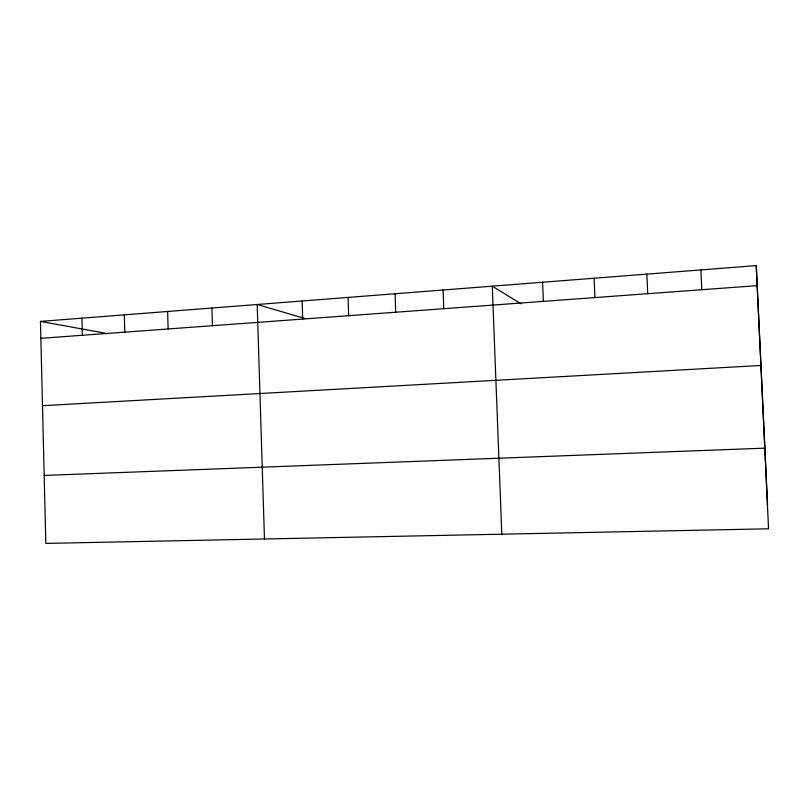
<?xml version="1.0" encoding="UTF-8"?>
<svg xmlns="http://www.w3.org/2000/svg" width="809" height="809" viewBox="0 0 809 809"><rect width="100%" height="100%" fill="white"/><g stroke="black" fill="none" stroke-linecap="round" stroke-linejoin="round"><path stroke-width="1.21" d="M756.243 265.595L768.55 528.803L45.82 543.405L40.45 321.395L756.243 265.595L767.559 504.715M40.854 338.324L757.173 285.648M42.493 405.703L760.915 365.476M44.171 475.439L764.778 448.156M40.45 321.395L104.857 333.136M304.659 318.422L257.191 304.497L264.462 538.986M521.077 303.82L492.276 286.174L501.813 534.193M700.887 269.913L701.777 289.723M646.856 274.12L647.706 293.697M594.109 278.235L594.918 297.581M542.596 282.25L543.365 301.373M443.11 290.006L443.797 308.694M395.055 293.748L395.712 312.223M348.072 297.419L348.689 315.682M302.131 300.999L302.718 319.07M211.918 308.027L212.433 325.703M167.635 311.475L168.12 328.96M124.313 314.853L124.778 332.155M81.931 318.159L82.366 335.27"/></g></svg>
